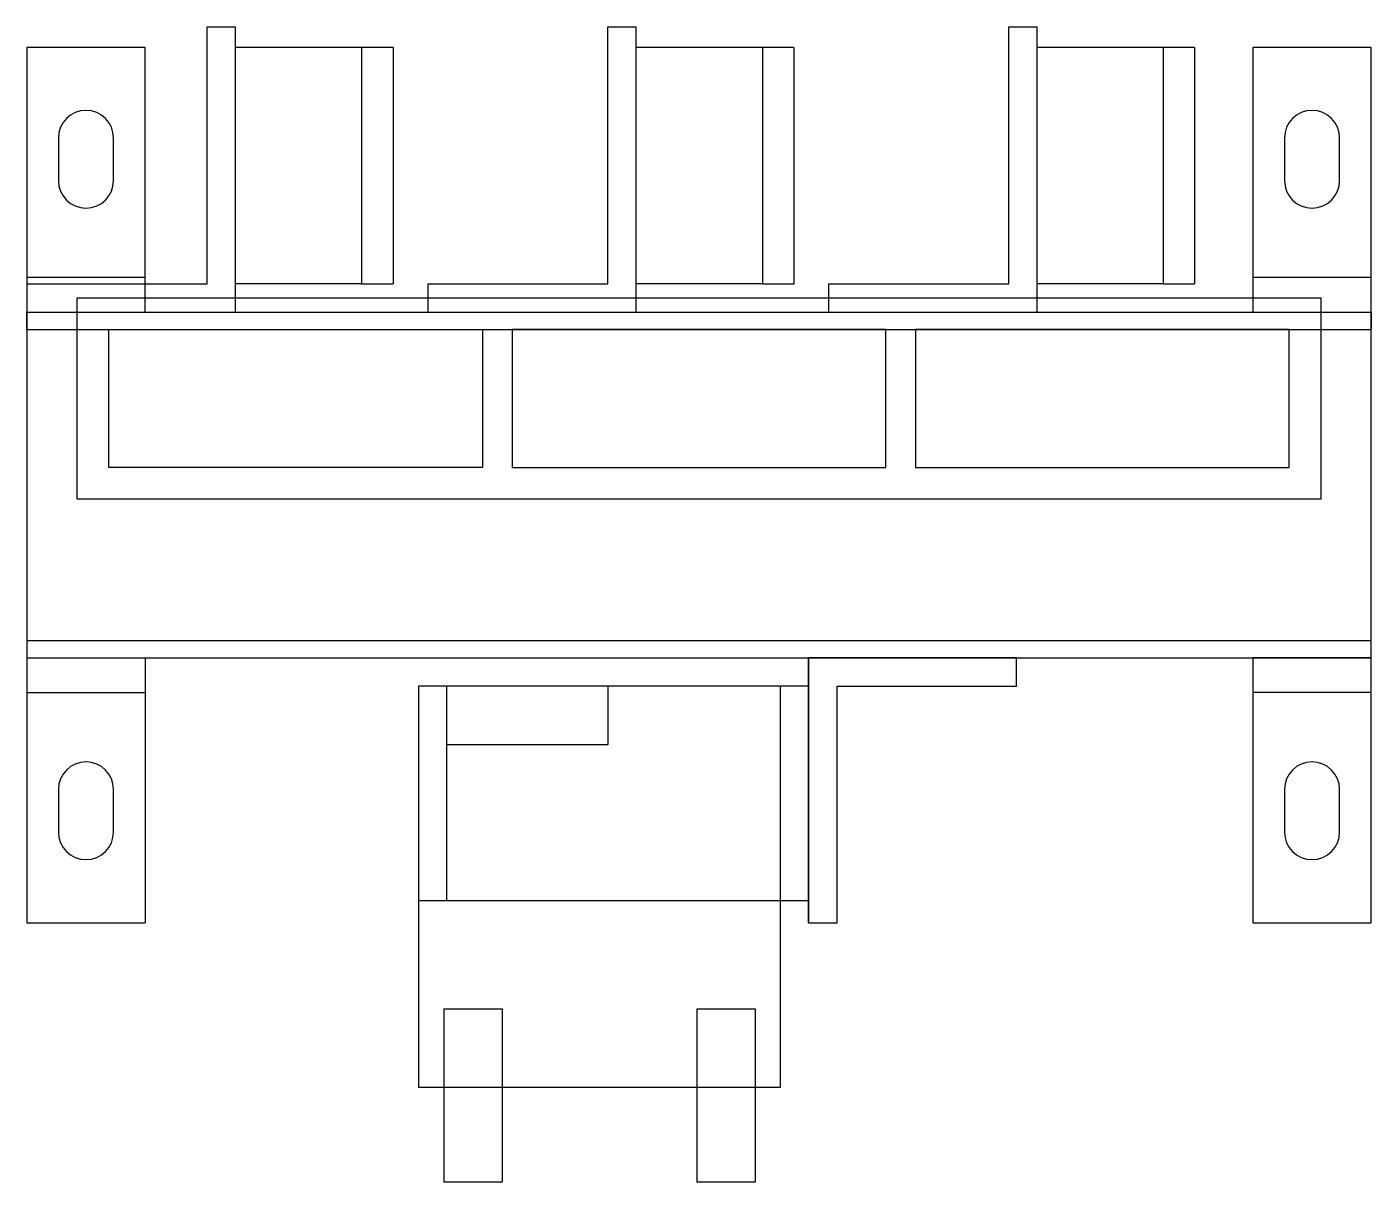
# Model space of a CAD drawing. Header units: inches. Extents: x 0 to 4.27, y -0.82 to 2.84.
import ezdxf

# ---------------------------------------------------------------- set-up
doc = ezdxf.new("R2010")
doc.units = ezdxf.units.IN
doc.header["$MEASUREMENT"] = 0
doc.linetypes.add('HIDDEN2', pattern=[4.7625, 3.175, -1.5875])
for name, color, linetype, lineweight in [('Mount Holes', 7, 'Continuous', 25), ('Plastics', 5, 'Continuous', 25), ('Playfield Cutout', 1, 'Continuous', 25), ('Profile', 4, 'Continuous', 25), ('Profile ... Hidden Profile', 4, 'HIDDEN2', 25), ('Switch', 9, 'Continuous', 25)]:
    doc.layers.add(name, color=color, linetype=linetype, lineweight=lineweight)
doc.layers.add('Solder Lugs', color=253, linetype='Continuous', lineweight=25, true_color=0xa0a0a4)

msp = doc.modelspace()

# ---------------------------------------------------------------- linework, layer by layer
at = {"layer": 'Mount Holes', "flags": 128}
for points in [[(0.1, 2.4895), (0.1, 2.3545, 1), (0.275, 2.3545), (0.275, 2.4895, 1), (0.1, 2.4895)], [(3.991, 2.4895), (3.991, 2.3545, 1), (4.166, 2.3545), (4.166, 2.4895, 1), (3.991, 2.4895)], [(0.1, 0.4225), (0.1, 0.2875, 1), (0.275, 0.2875), (0.275, 0.4225, 1), (0.1, 0.4225)], [(3.991, 0.4225), (3.991, 0.2875, 1), (4.166, 0.2875), (4.166, 0.4225, 1), (3.991, 0.4225)]]:
    msp.add_lwpolyline(points, format="xyb", dxfattribs=at)
at = {"layer": 'Plastics'}
for p, q in [((0.26, 1.882), (1.446, 1.882)), ((0.26, 1.444), (0.26, 1.882)), ((1.446, 1.882), (1.446, 1.444)), ((1.54, 1.882), (1.54, 1.444)), ((2.726, 1.882), (1.54, 1.882)), ((2.726, 1.444), (2.726, 1.882)), ((2.82, 1.882), (2.82, 1.444)), ((4.006, 1.882), (2.82, 1.882)), ((4.006, 1.444), (4.006, 1.882)), ((1.446, 1.444), (0.26, 1.444)), ((1.54, 1.444), (2.726, 1.444)), ((2.82, 1.444), (4.006, 1.444)), ((2.391, 0.75), (1.243, 0.75)), ((1.243, 0.75), (1.243, -0.523)), ((2.391, 0.75), (2.391, -0.523)), ((2.391, -0.523), (1.243, -0.523))]:
    msp.add_line(p, q, dxfattribs=at)
at = {"layer": 'Playfield Cutout', "flags": 128}
msp.add_lwpolyline([(0.16, 1.982), (4.106, 1.982), (4.106, 1.344), (0.16, 1.344), (0.16, 1.982)], dxfattribs=at)
at = {"layer": 'Profile'}
for p, q in [((0.572, 2.027), (0.572, 2.842)), ((0.572, 2.842), (0.662, 2.842)), ((0.662, 1.937), (0.662, 2.842)), ((1.844, 2.027), (1.844, 2.842)), ((1.844, 2.842), (1.934, 2.842)), ((1.934, 1.937), (1.934, 2.842)), ((3.116, 2.027), (3.116, 2.842)), ((3.116, 2.842), (3.206, 2.842)), ((3.206, 1.937), (3.206, 2.842)), ((0.375, 2.777), (0, 2.777)), ((0, 2.777), (0, 0)), ((0.375, 1.937), (0.375, 2.777)), ((1.162, 2.777), (1.062, 2.777)), ((1.062, 2.777), (1.062, 2.027)), ((1.162, 2.777), (1.162, 2.027)), ((2.434, 2.777), (2.334, 2.777)), ((2.334, 2.777), (2.334, 2.027)), ((2.434, 2.777), (2.434, 2.027)), ((3.706, 2.777), (3.606, 2.777)), ((3.606, 2.777), (3.606, 2.027)), ((3.706, 2.777), (3.706, 2.027)), ((4.266, 2.777), (3.891, 2.777)), ((3.891, 2.777), (3.891, 1.937)), ((4.266, 0), (4.266, 2.777)), ((0, 2.027), (0, 1.937)), ((0, 2.027), (0.572, 2.027)), ((1.062, 2.027), (1.162, 2.027)), ((1.272, 2.027), (1.272, 1.937)), ((1.272, 2.027), (1.844, 2.027)), ((2.334, 2.027), (2.434, 2.027)), ((2.544, 2.027), (2.544, 1.937)), ((2.544, 2.027), (3.116, 2.027)), ((3.606, 2.027), (3.706, 2.027)), ((0, 1.937), (0.375, 1.937)), ((0, 1.882), (0, 1.937)), ((0, 1.937), (4.266, 1.937)), ((0, 1.937), (0.662, 1.937)), ((1.272, 1.937), (1.934, 1.937)), ((2.544, 1.937), (3.206, 1.937)), ((3.891, 1.937), (4.266, 1.937)), ((4.266, 1.937), (4.266, 1.882)), ((0, 1.882), (4.266, 1.882)), ((0, 0.895), (4.266, 0.895)), ((0, 0.895), (0, 0.84)), ((4.266, 0.84), (4.266, 0.895)), ((0, 0.84), (0.375, 0.84)), ((0, 0.84), (4.266, 0.84)), ((0.375, 0.84), (0.375, 0)), ((3.141, 0.84), (2.481, 0.84)), ((2.481, 0.84), (2.481, 0)), ((2.481, 0), (2.481, 0.84)), ((3.141, 0.75), (3.141, 0.84)), ((4.266, 0.84), (3.891, 0.84)), ((3.891, 0.84), (3.891, 0)), ((1.333, 0.75), (1.243, 0.75)), ((1.243, 0.75), (1.243, 0.07)), ((1.333, 0.565), (1.333, 0.75)), ((2.481, 0.75), (1.845, 0.75)), ((1.845, 0.565), (1.845, 0.75)), ((2.571, 0), (2.571, 0.75)), ((2.571, 0.75), (3.141, 0.75)), ((1.333, 0.565), (1.845, 0.565)), ((1.243, 0.07), (2.481, 0.07)), ((0, 0), (0.375, 0)), ((2.481, 0), (2.571, 0)), ((3.891, 0), (4.266, 0))]:
    msp.add_line(p, q, dxfattribs=at)
at = {"layer": 'Profile ... Hidden Profile'}
for p, q in [((0.375, 2.047), (0, 2.047)), ((4.266, 2.047), (3.891, 2.047)), ((0, 0.73), (0.375, 0.73)), ((2.391, 0.75), (2.391, 0.07)), ((4.266, 0.73), (3.891, 0.73)), ((1.333, 0.07), (1.333, 0.565))]:
    msp.add_line(p, q, dxfattribs=at)
at = {"layer": 'Solder Lugs'}
for p, q in [((1.323, -0.273), (1.323, -0.823)), ((1.323, -0.273), (1.508, -0.273)), ((1.508, -0.273), (1.508, -0.823)), ((2.126, -0.273), (2.126, -0.823)), ((2.126, -0.273), (2.311, -0.273)), ((2.311, -0.273), (2.311, -0.823)), ((1.508, -0.823), (1.323, -0.823)), ((2.311, -0.823), (2.126, -0.823))]:
    msp.add_line(p, q, dxfattribs=at)
at = {"layer": 'Switch'}
for p, q in [((1.062, 2.777), (0.662, 2.777)), ((0.662, 2.027), (0.662, 2.777)), ((1.062, 2.777), (1.062, 2.027)), ((2.334, 2.777), (1.934, 2.777)), ((1.934, 2.027), (1.934, 2.777)), ((2.334, 2.777), (2.334, 2.027)), ((3.606, 2.777), (3.206, 2.777)), ((3.206, 2.027), (3.206, 2.777)), ((3.606, 2.777), (3.606, 2.027)), ((1.062, 2.027), (0.662, 2.027)), ((2.334, 2.027), (1.934, 2.027)), ((3.606, 2.027), (3.206, 2.027))]:
    msp.add_line(p, q, dxfattribs=at)

doc.saveas('drawing.dxf')
